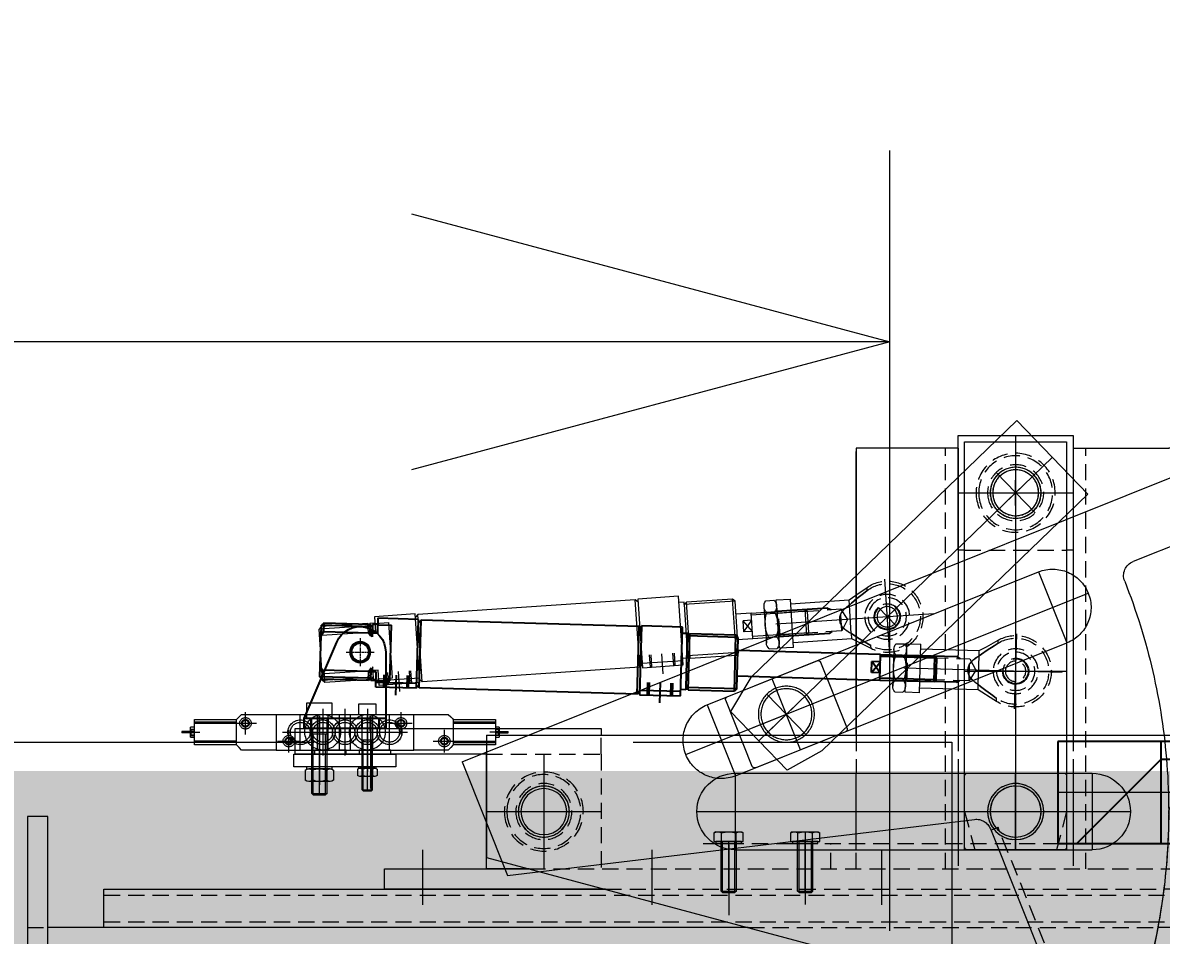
# Model space of a CAD drawing. Header units: inches. Extents: x 702888 to 852715, y 9845 to 271320.
# Drawn here: x 775711 to 776157.3, y 87071.9 to 87429.6 of the extents above; entities that cross this region are included whole.
import ezdxf

# ---------------------------------------------------------------- set-up
doc = ezdxf.new("R2010")
doc.units = ezdxf.units.IN
doc.header["$MEASUREMENT"] = 0
doc.header["$PDMODE"] = 34
for name, pattern in [('CENTER', [2, 1.25, -0.25, 0.25, -0.25]), ('DASHED2', [0.375, 0.25, -0.125]), ('GESTRICHELT2', [9.525, 6.35, -3.175]), ('MITTE2', [725.805, 483.87, -80.645, 80.645, -80.645])]:
    doc.linetypes.add(name, pattern=pattern)
doc.layers.get('0').update_dxf_attribs({"lineweight": 5})
doc.layers.get('Defpoints').update_dxf_attribs({"lineweight": 5})
for name, color, linetype, lineweight in [('AIR PIPE', 120, 'Continuous', 5), ('CABLE TRAY', 30, 'Continuous', 5), ('chain', 2, 'Continuous', 5), ('chain con', 52, 'Continuous', 5), ('cl', 6, 'CENTER', 5), ('DUENN', 1, 'Continuous', 0), ('MITTE', 1, 'MITTE2', 0), ('UNSICHTBAR', 1, 'GESTRICHELT2', 0), ('VERBINDUNGSELEMENTE', 5, 'Continuous', 0), ('VOLLINIE', 7, 'Continuous', 0), ('VOLLLINIE', 7, 'Continuous', 0)]:
    doc.layers.add(name, color=color, linetype=linetype, lineweight=lineweight)
for name, color, linetype in [('DÜNN', 1, 'Continuous'), ('ELEKTRIK', 5, 'Continuous'), ('FESTO', 5, 'Continuous'), ('Mitnehmerklinke', 84, 'Continuous')]:
    doc.layers.add(name, color=color, linetype=linetype)
doc.dimstyles.new('D1', dxfattribs={"dimscale": 66, "dimtxt": 2.5, "dimasz": 2.5, "dimexe": 1, "dimexo": 1, "dimgap": 1.25, "dimtad": 1, "dimdec": 0, "dimdsep": 46, "dimtxsty": 'Standard', "dimblk": 'OPEN30', "dimcen": 2.5, "dimclrd": 150, "dimclre": 150, "dimclrt": 140, "dimadec": 0, "dimazin": 0, "dimtfac": 1, "dimtdec": 0, "dimtmove": 0, "dimatfit": 3, "dimfxl": 1, "dimtfill": 1, "dimlwd": 13, "dimlwe": 13, "dimarcsym": 0})

# ---------------------------------------------------------------- blocks, each defined once
blk = doc.blocks.new('_Open30')
at = {"color": 0, "linetype": 'ByBlock', "lineweight": -2}
for p, q in [((-1, 0.2679), (0, 0)), ((0, 0), (-1, -0.2679)), ((0, 0), (-1, 0))]:
    blk.add_line(p, q, dxfattribs=at)
blk = doc.blocks.new('*D157')
at = {"layer": 'chain', "color": 150, "lineweight": 13, "transparency": 16777216}
for p, q in [((767015.25, 87073.6), (767015.25, 87379.51)), ((776050.89, 87073.6), (776050.89, 87379.51)), ((775863.39, 87304.51), (767202.75, 87304.51))]:
    blk.add_line(p, q, dxfattribs=at)
at = {"layer": 'Defpoints', "color": 0, "transparency": 16777216}
for p in [(767015.25, 87304.51), (767015.25, 86998.6), (776050.89, 86998.6)]:
    blk.add_point(p, dxfattribs=at)
at = {"layer": 'chain', "color": 150, "lineweight": 13, "transparency": 16777216, "xscale": 187.5, "yscale": 187.5, "zscale": 187.5, "rotation": 180}
blk.add_blockref('_Open30', (767015.25, 87304.51), dxfattribs=at)
at = {"layer": 'chain', "color": 150, "lineweight": 13, "transparency": 16777216, "xscale": 187.5, "yscale": 187.5, "zscale": 187.5}
blk.add_blockref('_Open30', (776050.89, 87304.51), dxfattribs=at)
at = {"layer": 'chain', "color": 140, "transparency": 16777216, "insert": (771533.07, 87492.01), "char_height": 187.5, "attachment_point": 5, "bg_fill": 3, "box_fill_scale": 1.25, "bg_fill_color": 256, "bg_fill_true_color": 13158600, "bg_fill_transparency": 0}
blk.add_mtext('9036', dxfattribs=at)
blk = doc.blocks.new('A$C6ACB2806')
at = {"color": 1, "linetype": 'DASHED2', "ltscale": 1000}
blk.add_lwpolyline([(48919.04, -2686.53), (34919.04, -2686.53), (34919.04, -2386.53), (48919.04, -2386.53)], close=True, dxfattribs=at)
blk = doc.blocks.new('*D230')
at = {"layer": 'CABLE TRAY', "color": 150, "lineweight": 13, "transparency": 16777216}
for p, q in [((799353.4, 87739.6), (799353.4, 85145.61)), ((767892.05, 85917.06), (767892.05, 85145.61)), ((799188.4, 85211.61), (768057.05, 85211.61))]:
    blk.add_line(p, q, dxfattribs=at)
at = {"layer": 'Defpoints', "color": 0, "transparency": 16777216}
for p in [(799353.4, 87805.6), (767892.05, 85983.06), (767892.05, 85211.61)]:
    blk.add_point(p, dxfattribs=at)
at = {"layer": 'CABLE TRAY', "color": 150, "lineweight": 13, "transparency": 16777216, "xscale": 165, "yscale": 165, "zscale": 165, "rotation": 180}
blk.add_blockref('_Open30', (767892.05, 85211.61), dxfattribs=at)
at = {"layer": 'CABLE TRAY', "color": 150, "lineweight": 13, "transparency": 16777216, "xscale": 165, "yscale": 165, "zscale": 165}
blk.add_blockref('_Open30', (799353.4, 85211.61), dxfattribs=at)
at = {"layer": 'CABLE TRAY', "color": 140, "transparency": 16777216, "insert": (783622.73, 85376.61), "char_height": 165, "attachment_point": 5, "bg_fill": 3, "box_fill_scale": 1.25, "bg_fill_color": 256, "bg_fill_true_color": 13158600, "bg_fill_transparency": 0}
blk.add_mtext('31461', dxfattribs=at)
blk = doc.blocks.new('CPE14-M1BH-5J-1-8 D')
at = {"layer": 'MITTE', "ltscale": 0.4}
for p, q in [((-40.832244, -0.332244), (-40.5, 0)), ((-40.5, 0), (-27, 0)), ((-39, -7.893137), (-39, 0.893137)), ((-27, 0), (-27, -14)), ((-27, 0), (27, 0)), ((-10.9, 0), (-10.9, -14)), ((-8.7, 2.153137), (-8.7, -16.153137)), ((-6.5, -14), (-6.5, 0)), ((-2.2, 0), (-2.2, -14)), ((0, 2.153137), (0, -16.153137)), ((2.2, -14), (2.2, 0)), ((6.6, 0), (6.6, -14)), ((8.8, 2.153137), (8.8, -16.153137)), ((11, -14), (11, 0)), ((22, -7.893137), (22, 0.893137)), ((27, -14), (27, 0)), ((27, 0), (40.5, 0)), ((40.5, 0), (41.498109, -0.998109)), ((-59, -12), (-59, -2)), ((-59, -2), (-42.5, -2)), ((-59, -2.9), (-42.51, -2.9)), ((-59, -3.4), (-42.51, -3.4)), ((-43.393137, -3.5), (-34.606863, -3.5)), ((-42.51, -12), (-42.51, -2)), ((-42.5, -2), (-41.498109, -0.998109)), ((-41.498109, -0.998109), (-40.832244, -0.332244)), ((-17.5, -13.997137), (-17.5, -0.002863)), ((17.5, -13.997137), (17.5, -0.002863)), ((17.606863, -3.5), (26.393137, -3.5)), ((41.498109, -0.998109), (42.165655, -1.665655)), ((42.165655, -1.665655), (42.5, -2)), ((42.5, -2), (59, -2)), ((42.51, -2), (42.51, -12)), ((59, -3.08), (42.51, -3.08)), ((59, -3.58), (42.51, -3.58)), ((59, -2), (59, -12)), ((-64, -6.75), (-64, -7.25)), ((-59, -6.75), (-64, -6.75)), ((-59, -7.25), (-64, -7.25)), ((-62.643137, -7), (-56.846863, -7)), ((-60.5, -5.75), (-58.99, -5.75)), ((-60.5, -8.25), (-58.99, -8.25)), ((-59, -5), (-60.49, -5)), ((-60.49, -6.747794), (-60.49, -5)), ((-60.25, -6), (-60.49, -5.76)), ((-60.49, -7.252206), (-60.49, -6.747794)), ((-60.49, -9), (-60.49, -7.252206)), ((-60.49, -8.24), (-60.25, -8)), ((-58.99, -6), (-60.25, -6)), ((-60.25, -8), (-60.25, -6)), ((-60.25, -8), (-58.99, -8)), ((-58.99, -8), (-58.99, -6)), ((-24.497137, -7), (24.497137, -7)), ((-22, -14.893137), (-22, -6.106863)), ((39, -14.893137), (39, -6.106863)), ((62.643137, -7), (56.846863, -7)), ((60.5, -5.75), (58.99, -5.75)), ((60.25, -6), (58.99, -6)), ((58.99, -6), (58.99, -8)), ((58.99, -8), (60.25, -8)), ((60.5, -8.25), (58.99, -8.25)), ((60.49, -5), (59, -5)), ((59, -6.75), (64, -6.75)), ((59, -7.25), (64, -7.25)), ((60.49, -5.76), (60.25, -6)), ((60.25, -6), (60.25, -8)), ((60.25, -8), (60.49, -8.24)), ((60.49, -5), (60.49, -6.747794)), ((60.49, -6.747794), (60.49, -7.252206)), ((60.49, -7.252206), (60.49, -9)), ((64, -7.25), (64, -6.75)), ((-60.49, -9), (-59, -9)), ((-59, -10.42), (-42.51, -10.42)), ((-59, -10.92), (-42.51, -10.92)), ((-42.5, -12), (-59, -12)), ((-42.165655, -12.334345), (-42.5, -12)), ((-41.498109, -13.001891), (-42.165655, -12.334345)), ((-40.5, -14), (-41.498109, -13.001891)), ((-26.393137, -10.5), (-17.606863, -10.5)), ((34.606863, -10.5), (43.393137, -10.5)), ((41.498109, -13.001891), (40.832244, -13.667756)), ((42.5, -12), (41.498109, -13.001891)), ((59, -12), (42.5, -12)), ((59, -10.6), (42.51, -10.6)), ((59, -11.1), (42.51, -11.1)), ((59, -9), (60.49, -9)), ((-27, -14), (-40.5, -14)), ((-27, -14), (27, -14)), ((40.5, -14), (27, -14)), ((40.832244, -13.667756), (40.5, -14))]:
    blk.add_line(p, q, dxfattribs=at)
for centre, radius in [((-39, -3.5), 2.25), ((-39, -3.5), 1.49), ((-39, -3.5), 1.2), ((-17.5, -7), 4.854), ((-17.5, -7), 3.8912), ((-8.7, -7), 6.99), ((-8.7, -7), 4.854), ((-8.7, -7), 3.8912), ((0, -7), 4.854), ((0, -7), 3.8912), ((8.8, -7), 6.99), ((8.8, -7), 4.854), ((8.8, -7), 3.8912), ((17.5, -7), 4.854), ((17.5, -7), 3.8912), ((22, -3.5), 2.25), ((22, -3.5), 1.49), ((22, -3.5), 1.2), ((-22, -10.5), 2.25), ((39, -10.5), 2.25), ((-22, -10.5), 1.49), ((-22, -10.5), 1.2), ((39, -10.5), 1.49), ((39, -10.5), 1.2)]:
    blk.add_circle(centre, radius, dxfattribs=at)
blk = doc.blocks.new('A$C3B')
at = {"layer": 'ELEKTRIK'}
for p, q in [((90.04, 143.81), (145.54, 143.81)), ((90.04, 103.81), (90.04, 143.81)), ((130.54, 110.81), (97.54, 143.81)), ((130.54, 143.81), (130.54, 103.81)), ((145.54, 103.81), (145.54, 143.81)), ((136.54, 100.58), (136.54, 116.78)), ((130.54, 110.81), (145.54, 110.81)), ((145.54, 103.81), (90.04, 103.81))]:
    blk.add_line(p, q, dxfattribs=at)
blk.add_lwpolyline([(145.54, 129.81), (162.04, 129.81), (162.04, 117.81), (145.54, 117.81)], close=True, dxfattribs=at)
at = {"layer": 'MITTE', "color": 5}
blk.add_line((162.04, 123.81), (90.04, 123.81), dxfattribs=at)
blk = doc.blocks.new('125A_6')
at = {"layer": 'VERBINDUNGSELEMENTE'}
blk.add_lwpolyline([(-6.25, 0), (-6.25, 1.6), (6.25, 1.6), (6.25, 0)], close=True, dxfattribs=at)
blk = doc.blocks.new('z4x30')
at = {"layer": 'DUENN'}
for p, q in [((30, 1.6), (10, 1.6)), ((30, 1.6), (10, 1.6)), ((30, -1.6), (10, -1.6))]:
    blk.add_line(p, q, dxfattribs=at)
at = {"layer": 'MITTE'}
blk.add_line((30, 0), (0, 0), dxfattribs=at)
at = {"layer": 'VERBINDUNGSELEMENTE'}
for p, q in [((29.6, 2), (0, 2)), ((0, 2), (0, -2)), ((10, 2), (10, -2)), ((29.6, 2), (29.6, -2)), ((30, 1.6), (29.6, 2)), ((30, 1.6), (30, -1.6)), ((29.6, -2), (0, -2)), ((29.6, -2), (30, -1.6))]:
    blk.add_line(p, q, dxfattribs=at)
blk.add_lwpolyline([(-4, -3.5), (-4, 3.5), (0, 3.5), (0, -3.5)], close=True, dxfattribs=at)
blk = doc.blocks.new('S_4')
at = {"layer": 'VERBINDUNGSELEMENTE'}
blk.add_lwpolyline([(-3.5, 0), (-3.5, 0.5), (3.5, 0.5), (3.5, 0)], close=True, dxfattribs=at)
blk = doc.blocks.new('M_4')
at = {"layer": 'VERBINDUNGSELEMENTE'}
for p, q in [((-3.84, 0.38), (-3.84, 2.82)), ((2.93, 3.2), (-2.93, 3.2)), ((2.93, 0), (-2.93, 0)), ((-2.91, 0), (-2.92, 0)), ((-1.99, 0.38), (-1.99, 2.82)), ((1.98, 0.38), (1.98, 2.82)), ((3.82, 0.36), (3.82, 2.84))]:
    blk.add_line(p, q, dxfattribs=at)
for centre, radius, start, end in [((-2.91, 1.88), 1.32, 45.7486, 134.3033), ((-2.91, 1.32), 1.32, 225.7042, 314.244), ((-0.01, -2.22), 5.42, 68.559, 111.441), ((-0.01, 5.62), 5.6, 249.2785, 290.7215), ((2.91, 1.85), 1.35, 47.2903, 133.8238), ((2.91, 1.41), 1.4, 228.0126, 310.8733)]:
    blk.add_arc(centre, radius, start, end, dxfattribs=at)
blk = doc.blocks.new('S_6')
at = {"layer": 'VERBINDUNGSELEMENTE'}
blk.add_lwpolyline([(-5, 0), (-5, 0.7), (5, 0.7), (5, 0)], close=True, dxfattribs=at)
blk = doc.blocks.new('M_6')
at = {"layer": 'VERBINDUNGSELEMENTE'}
for p, q in [((4.17, 5), (-4.17, 5)), ((-5.53, 0.56), (-5.53, 4.44)), ((4.17, 0), (-4.17, 0)), ((-4.14, 0), (-4.15, 0)), ((-2.76, 0.56), (-2.76, 4.44)), ((2.75, 0.56), (2.75, 4.44)), ((5.52, 0.54), (5.52, 4.46))]:
    blk.add_line(p, q, dxfattribs=at)
for centre, radius, start, end in [((-4.15, 3.02), 1.98, 45.7486, 134.3033), ((-0.01, -2.02), 7.02, 66.8906, 113.1094), ((4.15, 2.98), 2.02, 47.2903, 133.8238), ((-4.15, 1.99), 1.99, 225.7042, 314.244), ((-0.01, 7.27), 7.25, 247.6634, 292.3366), ((4.15, 2.12), 2.09, 228.0126, 310.8733)]:
    blk.add_arc(centre, radius, start, end, dxfattribs=at)
blk = doc.blocks.new('z6x30')
at = {"layer": 'DUENN'}
for p, q in [((30, 2.4), (6, 2.4)), ((30, -2.4), (6, -2.4))]:
    blk.add_line(p, q, dxfattribs=at)
at = {"layer": 'MITTE'}
blk.add_line((30, 0), (0, 0), dxfattribs=at)
at = {"layer": 'VERBINDUNGSELEMENTE'}
for p, q in [((29.4, 3), (0, 3)), ((6, 3), (6, -3)), ((30, 2.4), (29.4, 3)), ((29.4, 3), (29.4, -3)), ((30, 2.4), (30, -2.4)), ((29.4, -3), (0, -3)), ((29.4, -3), (30, -2.4))]:
    blk.add_line(p, q, dxfattribs=at)
blk.add_lwpolyline([(-6, -5), (-6, 5), (0, 5), (0, -5)], close=True, dxfattribs=at)
blk = doc.blocks.new('Sperrklinke')
at = {"layer": 'MITTE'}
for p, q in [((75, -15), (75, 15)), ((215, -15), (215, 15)), ((0, -11), (0, 11)), ((-11, 0), (11, 0)), ((60, 0), (230, 0))]:
    blk.add_line(p, q, dxfattribs=at)
at = {"layer": 'UNSICHTBAR'}
for p in [(163, 140), (160, 72)]:
    blk.add_line(p, (163, 72), dxfattribs=at)
blk.add_circle((0, 0), 11, dxfattribs=at)
at = {"layer": 'VOLLINIE'}
for p, q in [((163, 140), (201.06, 140)), ((160, 71.5), (160, 137)), ((-22.5, 18), (155.55, 65.71)), ((-22.5, -30), (-22.5, 18)), ((75, 15), (215, 15)), ((307.5, -5), (251, -5)), ((307.5, -30), (307.5, -5)), ((75, -15), (215, -15)), ((-22.5, -30), (307.5, -30))]:
    blk.add_line(p, q, dxfattribs=at)
for radius in [10, 9]:
    blk.add_circle((0, 0), radius, dxfattribs=at)
for centre, radius, start, end in [((163, 137), 3, 90, 180), ((0, 0), 245, 0.2283, 34.8499), ((154, 71.5), 6, 285, 0), ((75, 0), 15, 90, 270), ((215, 0), 15, 270, 90), ((251, 1), 6, 180.2283, 270)]:
    blk.add_arc(centre, radius, start, end, dxfattribs=at)
blk = doc.blocks.new('Sperrklinke_offen')
for p, q in [((163, 140), (201.06, 140)), ((160, 71.5), (160, 137)), ((-22.5, 18), (155.55, 65.71)), ((-22.5, -30), (-22.5, 18)), ((75, 15), (215, 15)), ((307.5, -5), (251, -5)), ((307.5, -30), (307.5, -5)), ((75, -15), (215, -15)), ((-22.5, -30), (307.5, -30))]:
    blk.add_line(p, q)
blk.add_circle((0, 0), 10)
for centre, radius, start, end in [((163, 137), 3, 90, 180), ((0, 0), 245, 0.2283, 34.8499), ((154, 71.5), 6, 285, 0), ((75, 0), 15, 90, 270), ((215, 0), 15, 270, 90), ((251, 1), 6, 180.2283, 270)]:
    blk.add_arc(centre, radius, start, end)
at = {"layer": 'MITTE'}
for p, q in [((75, -15), (75, 15)), ((215, -15), (215, 15)), ((60, 0), (230, 0))]:
    blk.add_line(p, q, dxfattribs=at)
at = {"layer": 'UNSICHTBAR'}
for p in [(163, 140), (160, 72)]:
    blk.add_line(p, (163, 72), dxfattribs=at)
blk = doc.blocks.new('Schwenkhebel 375_d')
for p, q in [((-125, 20), (-140, 15.98)), ((-125, -20), (-140, -15.98))]:
    blk.add_line(p, q)
for points in [[(-125, -20), (20, -20), (20, 20), (-125, 20)], [(-140, 15.98), (-140, -15.98)]]:
    blk.add_lwpolyline(points)
for centre, radius in [((-125, 0), 11), ((-125, 0), 10), ((0, 0), 10), ((0, 0), 9), ((-70, 0), 4)]:
    blk.add_circle(centre, radius)
at = {"layer": 'DÜNN'}
blk.add_arc((-70, 0), 5, 348.6116, 270, dxfattribs=at)
at = {"layer": 'MITTE'}
for p, q in [((-125, -11), (-125, 11)), ((0, -11), (0, 11)), ((-70, -5), (-70, 5)), ((20, 0), (-140, 0)), ((-136, 0), (-120, 0)), ((-5, 0), (5, 0))]:
    blk.add_line(p, q, dxfattribs=at)
at = {"layer": 'UNSICHTBAR'}
blk.add_circle((0, 0), 11, dxfattribs=at)
blk = doc.blocks.new('z5')
at = {"layer": 'DÜNN'}
for p, q in [((-8.84, 21.92), (-12.23, 41.63)), ((1.01, 23.61), (-2.38, 43.32)), ((1.01, 23.61), (0.54, 22.34)), ((-8.84, 21.92), (-7.98, 20.88))]:
    blk.add_line(p, q, dxfattribs=at)
at = {"layer": 'MITTE'}
for p, q in [((3.09, -17.99), (-7.43, 43.22)), ((14.54, 2.5), (-14.54, -2.5))]:
    blk.add_line(p, q, dxfattribs=at)
at = {"layer": 'UNSICHTBAR'}
for p, q in [((-12.12, 41.55), (-11.45, 41.08)), ((-2.93, 42.54), (-11.45, 41.08)), ((-11.45, 41.08), (-7.33, 17.11)), ((-2.93, 42.54), (-2.46, 43.21)), ((1.19, 18.57), (-2.93, 42.54)), ((1.19, 18.57), (-7.33, 17.11)), ((-2.64, 15.38), (1.19, 18.57)), ((-7.33, 17.11), (-2.64, 15.38)), ((3.93, 14.45), (3.06, 15.23)), ((5.87, 12.59), (3.93, 14.45)), ((-11.16, 10), (-13.07, 5.01)), ((-11.12, 6.95), (-9.74, 9.91)), ((-9.74, 9.91), (-11.12, 6.95)), ((-8.53, 12.31), (-9.74, 9.91)), ((-7.98, 13.33), (-8.53, 12.31)), ((8.16, 10.26), (5.87, 12.59)), ((8.16, 10.26), (9.46, 8.88)), ((9.46, 8.88), (8.16, 10.26)), ((10.65, 9.09), (9.46, 8.88)), ((10.65, 9.09), (9.87, 10)), ((-11.89, 5.21), (-13.07, 5.01)), ((-11.89, 5.21), (-11.12, 6.95)), ((-11.12, 6.95), (-11.89, 5.21))]:
    blk.add_line(p, q, dxfattribs=at)
for radius in [8.81, 7.5, 5]:
    blk.add_circle((0, 0), radius, dxfattribs=at)
for centre, radius, start, end in [((-2.38, 13.57), 4.91, 70.6024, 148.3245), ((-4.78, 9.09), 9.97, 38.1272, 66.1651), ((1.12, 10.52), 9.53, 143.7481, 162.7531), ((0, 0), 14, 159.0487, 40.4687), ((0, 0), 12.98, 156.3303, 43.1872)]:
    blk.add_arc(centre, radius, start, end, dxfattribs=at)
at = {"layer": 'VOLLINIE'}
for p, q in [((2.07, 43.99), (-16.65, 40.77)), ((-16.65, 40.77), (-15.71, 35.3)), ((-10.53, 36.19), (-11.47, 41.66)), ((-3.11, 43.1), (-2.17, 37.63)), ((3.01, 38.52), (2.07, 43.99)), ((3.01, 38.52), (-15.71, 35.3)), ((5.11, 15.58), (1.22, 38.21)), ((-13.91, 35.61), (-10.02, 12.98)), ((3.06, 15.24), (-7.98, 13.34)), ((5.11, 15.58), (3.06, 15.23)), ((3.06, 15.24), (3.06, 15.23)), ((3.06, 15.23), (3.93, 14.45)), ((3.93, 14.45), (5.87, 12.59)), ((9.87, 10), (5.11, 15.58)), ((-10.02, 12.98), (-11.16, 10)), ((-7.98, 13.33), (-10.02, 12.98)), ((-9.74, 9.91), (-8.53, 12.31)), ((-8.53, 12.31), (-7.98, 13.33)), ((-7.98, 13.33), (-7.98, 13.34)), ((5.87, 12.59), (8.16, 10.26))]:
    blk.add_line(p, q, dxfattribs=at)
for centre, radius, start, end in [((-2.29, 13.59), 4.91, 51.1929, 128.915), ((1.47, 10.16), 9.97, 133.3523, 161.3902), ((-4.57, 9.54), 9.53, 36.7643, 55.7693)]:
    blk.add_arc(centre, radius, start, end, dxfattribs=at)
blk = doc.blocks.new('439_10')
at = {"layer": 'VERBINDUNGSELEMENTE'}
for p, q in [((7.2, 4.97), (-7.18, 4.97)), ((-9.45, 0.91), (-9.45, 4.03)), ((-4.83, 0.91), (-4.83, 4.03)), ((4.83, 0.91), (4.83, 4.03)), ((9.45, 0.86), (9.45, 4.07)), ((7.2, -0.03), (-7.18, -0.03)), ((-7.13, -0.03), (-7.15, -0.03))]:
    blk.add_line(p, q, dxfattribs=at)
for centre, radius, start, end in [((-7.14, 1.66), 3.31, 45.7486, 134.3033), ((0, -7.94), 12.91, 68.0177, 111.9823), ((7.16, 1.6), 3.37, 47.2903, 133.8238), ((-7.14, 3.28), 3.31, 225.7042, 314.244), ((0, 13.33), 13.33, 248.7546, 291.2454), ((7.17, 3.5), 3.49, 228.0126, 310.8733)]:
    blk.add_arc(centre, radius, start, end, dxfattribs=at)
blk = doc.blocks.new('Grundkörper_375_d')
at = {"layer": 'MITTE'}
for p, q in [((72.5, 13.02), (72.5, 40.66)), ((-47.5, 36.56), (-47.5, 14.98)), ((42.5, 36.56), (42.5, 14.98)), ((102.5, 12.11), (102.5, 36.48)), ((132.5, 36.56), (132.5, 14.98)), ((247.5, 36.56), (247.5, 14.98)), ((0, -22.5), (0, 22.5)), ((-22.5, 0), (22.5, 0)), ((-88, -37.5), (-88, -10.53)), ((-68, -37.5), (-68, -9.07)), ((185, -147.5), (185, -102.5)), ((162.5, -125), (207.5, -125))]:
    blk.add_line(p, q, dxfattribs=at)
at = {"layer": 'UNSICHTBAR'}
for p, q in [((24.15, 30.5), (243.09, 30.5)), ((-5.71, 22.5), (243.96, 22.5)), ((22.5, -22.5), (22.5, 22.5)), ((122.5, 22.5), (122.5, 15)), ((157.5, 22.5), (157.5, -142.5)), ((162.5, 15), (162.5, 22.5)), ((207.5, 15), (207.5, 22.5)), ((212.5, 22.5), (212.5, -142.5)), ((247.5, -3.87), (247.5, -30)), ((122.5, -30), (122.5, -15)), ((162.5, -30), (162.5, -15)), ((207.5, -30), (207.5, -15)), ((-22.5, -22.5), (22.5, -22.5)), ((22.5, -22.5), (22.5, -30)), ((162.5, -51.31), (162.5, -61.33)), ((165, -102.5), (205, -102.5)), ((247.5, -111.03), (247.5, -142.5)), ((247.5, -142.5), (245, -142.5))]:
    blk.add_line(p, q, dxfattribs=at)
for centre, radius in [((0, 0), 15.5), ((0, 0), 14.5), ((185, -125), 15.5), ((185, -125), 14.5)]:
    blk.add_circle(centre, radius, dxfattribs=at)
at = {"layer": 'VOLLINIE'}
for p, q in [((-5.71, 22.5), (-22.5, 22.5)), ((-22.5, 22.5), (-22.5, -22.5)), ((247.5, 12.46), (247.5, 22.5)), ((122.5, 15), (122.5, -15)), ((162.5, -15), (162.5, 15)), ((207.5, -15), (207.5, 15)), ((247.5, -3.87), (247.5, 12.46)), ((-22.5, -22.5), (-97.5, -22.5)), ((-97.5, -22.5), (-97.5, -32.5)), ((22.5, -32.5), (22.5, -30)), ((122.5, -30), (122.5, -141.22)), ((122.5, -142.5), (122.5, -30)), ((162.5, -51.31), (162.5, -30)), ((207.5, -142.5), (207.5, -30)), ((247.5, -111.03), (247.5, -30)), ((-97.5, -32.5), (22.5, -32.5)), ((162.5, -142.5), (162.5, -61.33)), ((162.5, -142.5), (122.5, -142.5)), ((207.5, -142.5), (245, -142.5))]:
    blk.add_line(p, q, dxfattribs=at)
for points in [[(24.15, 30.5), (-62.5, 30.5), (-62.5, 22.5), (-5.71, 22.5)], [(243.96, 22.5), (262.5, 22.5), (262.5, 30.5), (243.09, 30.5)], [(165, -102.5), (162.5, -102.5), (162.5, -147.5), (207.5, -147.5), (207.5, -102.5), (205, -102.5)]]:
    blk.add_lwpolyline(points, dxfattribs=at)
blk = doc.blocks.new('FR')
for p, q in [((-453.93, -169.01), (-454.45, -176.85)), ((-484.29, -173.4), (-485.64, -193.52)), ((-483.31, -172.55), (-484.29, -173.4)), ((-464.33, -174.74), (-484.29, -173.4)), ((-483.31, -172.55), (-483.54, -175.99)), ((-465.19, -173.76), (-483.31, -172.55)), ((-465.19, -173.76), (-465.42, -177.21)), ((-464.33, -174.74), (-465.19, -173.76)), ((-464.27, -173.83), (-464.33, -174.74)), ((-462.28, -173.96), (-464.27, -173.83)), ((-462.11, -171.47), (-462.51, -177.4)), ((-462.29, -174.09), (-456.8, -174.45)), ((-446.27, -174.34), (-462.23, -173.27)), ((-446.15, -172.54), (-462.11, -171.47)), ((-458.98, -171.68), (-459.31, -176.53)), ((-458.4, -171.71), (-458.73, -176.57)), ((-449.85, -172.29), (-450.18, -177.14)), ((-449.28, -172.33), (-449.6, -177.18)), ((-446.15, -172.54), (-447.95, -199.48)), ((-445.17, -172.85), (-446.94, -199.29)), ((-445.17, -172.85), (-446.23, -173.78)), ((-359.86, -178.58), (-445.17, -172.85)), ((-483.54, -175.99), (-484.55, -177.34)), ((-465.42, -177.21), (-483.54, -175.99)), ((-464.6, -178.68), (-465.42, -177.21)), ((-464.5, -177.27), (-464.6, -178.68)), ((-464.33, -174.74), (-464.5, -177.27)), ((-462.51, -177.4), (-464.5, -177.27)), ((-456.8, -174.45), (-458.26, -196.15)), ((-360.65, -205.34), (-358.84, -178.4)), ((-358.84, -178.4), (-342.88, -179.47)), ((-350.66, -175.94), (-351.19, -183.79)), ((-359.86, -178.58), (-361.63, -205.02)), ((-358.93, -179.65), (-359.86, -178.58)), ((-358.96, -180.2), (-343, -181.27)), ((-355.71, -178.61), (-356.04, -183.46)), ((-355.13, -178.65), (-355.46, -183.5)), ((-346.59, -179.22), (-346.91, -184.07)), ((-346.01, -179.26), (-346.33, -184.11)), ((-342.88, -179.47), (-344.69, -206.41)), ((-341.05, -182.1), (-343.05, -181.96)), ((-342.46, -203.13), (-341.11, -183.02)), ((-340.13, -182.16), (-341.61, -204.11)), ((-341.11, -183.02), (-341.05, -182.1)), ((-340.13, -182.16), (-341.11, -183.02)), ((-321.16, -184.36), (-341.11, -183.02)), ((-340.13, -182.16), (-322.01, -183.38)), ((-322.01, -183.38), (-323.49, -205.33)), ((-321.16, -184.36), (-322.51, -204.47)), ((-321.16, -184.36), (-322.01, -183.38)), ((-484.55, -191.06), (-485.38, -189.58)), ((-484.78, -194.5), (-484.55, -191.06)), ((-466.43, -192.27), (-484.55, -191.06)), ((-465.42, -190.92), (-466.43, -192.27)), ((-465.52, -192.33), (-465.42, -190.92)), ((-321.5, -189.42), (-315.51, -189.83)), ((-315.51, -189.83), (-316.18, -199.8)), ((-293.61, -192.06), (-315.56, -190.59)), ((-315.51, -189.83), (-294.33, -191.25)), ((-294.33, -191.25), (-295, -201.23)), ((-293.61, -192.06), (-294.33, -191.25)), ((-484.78, -194.5), (-485.64, -193.52)), ((-465.69, -194.86), (-485.64, -193.52)), ((-466.66, -195.72), (-484.78, -194.5)), ((-466.66, -195.72), (-466.43, -192.27)), ((-465.69, -194.86), (-466.66, -195.72)), ((-465.75, -195.78), (-465.69, -194.86)), ((-463.75, -195.91), (-465.75, -195.78)), ((-465.69, -194.86), (-465.52, -192.33)), ((-463.52, -192.47), (-465.52, -192.33)), ((-463.92, -198.41), (-463.52, -192.47)), ((-463.74, -195.79), (-458.26, -196.15)), ((-319.03, -192.42), (-319.32, -196.77)), ((-315.7, -192.64), (-319.32, -196.77)), ((-315.7, -192.64), (-319.03, -192.42)), ((-319.03, -192.42), (-315.99, -196.99)), ((-293.61, -192.06), (-294.18, -200.51)), ((-447.95, -199.48), (-463.92, -198.41)), ((-446.94, -199.29), (-447.87, -198.23)), ((-361.63, -205.02), (-446.94, -199.29)), ((-316.18, -199.8), (-322.17, -199.4)), ((-315.99, -196.99), (-319.32, -196.77)), ((-316.18, -199.8), (-295, -201.23)), ((-294.18, -200.51), (-316.13, -199.04)), ((-294.18, -200.51), (-295, -201.23)), ((-360.57, -204.09), (-361.63, -205.02)), ((-344.69, -206.41), (-360.65, -205.34)), ((-342.52, -204.05), (-344.52, -203.91)), ((-342.46, -203.13), (-342.52, -204.05)), ((-322.51, -204.47), (-342.46, -203.13)), ((-341.61, -204.11), (-342.46, -203.13)), ((-323.49, -205.33), (-341.61, -204.11)), ((-322.51, -204.47), (-323.49, -205.33))]:
    blk.add_line(p, q)
for radius in [4, 4, 3.5]:
    blk.add_circle((-469.5, -184.5), radius)
at = {"layer": 'cl', "color": 1}
for p, q in [((-469.5, -190.02), (-469.5, -178.98)), ((-475.02, -184.5), (-463.98, -184.5))]:
    blk.add_line(p, q, dxfattribs=at)
at = {"layer": 'DUENN'}
for p, q in [((-327.4, -90.2), (-327.4, -110.2)), ((-322.6, -90.2), (-322.6, -110.2)), ((-297.4, -90.2), (-297.4, -110.2)), ((-292.6, -90.2), (-292.6, -110.2))]:
    blk.add_line(p, q, dxfattribs=at)
at = {"layer": 'FESTO'}
for p, q in [((-459.5, -154.5), (-491.5, -154.5)), ((-491.5, -154.5), (-491.5, -158.5)), ((-488.8, -158.5), (-488.8, -154.5)), ((-485.5, -153.5), (-485.5, -159.5)), ((-482.2, -158.5), (-482.2, -154.5)), ((-468.8, -158.5), (-468.8, -154.5)), ((-465.5, -153.5), (-465.5, -159.5)), ((-462.2, -158.5), (-462.2, -154.5)), ((-459.5, -158.5), (-459.5, -154.5)), ((-491.5, -158.5), (-478.69, -188.43)), ((-459.5, -158.5), (-491.5, -158.5)), ((-459.5, -184.5), (-459.5, -158.5)), ((-352.03, -164.57), (-351.8, -172.43)), ((-455.49, -167.58), (-455.26, -175.45)), ((-360.93, -168.08), (-446.4, -170.57)), ((-359.9, -169.05), (-360.93, -168.08)), ((-360.93, -168.08), (-360.16, -194.57)), ((-359.94, -167.8), (-343.95, -167.34)), ((-359.15, -194.79), (-359.94, -167.8)), ((-359.89, -169.61), (-343.89, -169.14)), ((-356.81, -167.71), (-356.66, -172.57)), ((-356.22, -167.69), (-356.08, -172.56)), ((-347.66, -167.44), (-347.52, -172.31)), ((-347.08, -167.43), (-346.94, -172.29)), ((-343.95, -167.34), (-343.16, -194.33)), ((-340.95, -169.75), (-322.8, -169.22)), ((-322.8, -169.22), (-322.16, -191.21)), ((-321.86, -170.11), (-322.8, -169.22)), ((-484.39, -173.93), (-485.29, -174.88)), ((-466.24, -173.4), (-484.39, -173.93)), ((-484.39, -173.93), (-484.29, -177.38)), ((-465.3, -174.29), (-466.24, -173.4)), ((-466.24, -173.4), (-466.14, -176.85)), ((-463.32, -173.32), (-465.32, -173.37)), ((-465.32, -173.37), (-465.3, -174.29)), ((-447.4, -170.35), (-463.4, -170.82)), ((-463.4, -170.82), (-463.22, -176.76)), ((-447.35, -172.16), (-463.34, -172.62)), ((-463.32, -173.44), (-457.82, -173.28)), ((-460.26, -170.73), (-460.12, -175.59)), ((-459.68, -170.71), (-459.54, -175.57)), ((-457.82, -173.28), (-457.19, -195.02)), ((-451.12, -170.46), (-450.98, -175.32)), ((-450.54, -170.44), (-450.4, -175.3)), ((-447.4, -170.35), (-446.62, -197.34)), ((-446.4, -170.57), (-447.37, -171.6)), ((-446.4, -170.57), (-445.62, -197.06)), ((-341.87, -169.78), (-343.87, -169.84)), ((-341.85, -170.7), (-341.87, -169.78)), ((-340.95, -169.75), (-341.85, -170.7)), ((-321.86, -170.11), (-341.85, -170.7)), ((-341.26, -190.85), (-341.85, -170.7)), ((-340.95, -169.75), (-340.31, -191.74)), ((-321.86, -170.11), (-321.27, -190.27)), ((-321.71, -175.19), (-265.73, -173.56)), ((-265.73, -173.56), (-244.51, -172.94)), ((-265.73, -173.56), (-265.44, -183.56)), ((-243.72, -173.69), (-265.71, -174.33)), ((-243.72, -173.69), (-244.51, -172.94)), ((-244.51, -172.94), (-244.22, -182.94)), ((-243.72, -173.69), (-243.47, -182.15)), ((-465.3, -174.29), (-485.29, -174.88)), ((-485.29, -174.88), (-484.7, -195.03)), ((-484.29, -177.38), (-485.17, -178.82)), ((-466.14, -176.85), (-484.29, -177.38)), ((-465.18, -178.24), (-466.14, -176.85)), ((-465.3, -174.29), (-465.22, -176.82)), ((-463.22, -176.76), (-465.22, -176.82)), ((-465.22, -176.82), (-465.18, -178.24)), ((-265.65, -176.38), (-268.98, -176.48)), ((-268.98, -176.48), (-268.85, -180.83)), ((-268.98, -176.48), (-265.52, -180.74)), ((-265.65, -176.38), (-268.85, -180.83)), ((-265.52, -180.74), (-268.85, -180.83)), ((-243.47, -182.15), (-265.46, -182.79)), ((-265.44, -183.56), (-244.22, -182.94)), ((-243.47, -182.15), (-244.22, -182.94)), ((-265.44, -183.56), (-321.42, -185.19)), ((-483.85, -192.47), (-484.81, -191.08)), ((-465.7, -191.94), (-483.85, -192.47)), ((-464.82, -190.5), (-465.7, -191.94)), ((-465.6, -195.39), (-465.7, -191.94)), ((-464.78, -191.92), (-464.82, -190.5)), ((-462.78, -191.86), (-464.78, -191.92)), ((-464.71, -194.44), (-464.78, -191.92)), ((-462.61, -197.8), (-462.78, -191.86)), ((-341.23, -191.77), (-343.23, -191.83)), ((-321.27, -190.27), (-341.26, -190.85)), ((-340.31, -191.74), (-341.26, -190.85)), ((-341.26, -190.85), (-341.23, -191.77)), ((-322.16, -191.21), (-340.31, -191.74)), ((-321.27, -190.27), (-322.16, -191.21)), ((-464.71, -194.44), (-484.7, -195.03)), ((-483.75, -195.92), (-484.7, -195.03)), ((-483.75, -195.92), (-483.85, -192.47)), ((-465.6, -195.39), (-483.75, -195.92)), ((-464.71, -194.44), (-465.6, -195.39)), ((-464.68, -195.36), (-464.71, -194.44)), ((-462.68, -195.31), (-464.68, -195.36)), ((-462.69, -195.18), (-457.19, -195.02)), ((-445.62, -197.06), (-446.65, -196.09)), ((-360.16, -194.57), (-445.62, -197.06)), ((-359.19, -193.54), (-360.16, -194.57)), ((-343.16, -194.33), (-359.15, -194.79)), ((-446.62, -197.34), (-462.61, -197.8))]:
    blk.add_line(p, q, dxfattribs=at)
for radius in [4, 4, 3.5, 3.5]:
    blk.add_circle((-469.5, -184.5), radius, dxfattribs=at)
blk.add_arc((-469.5, -184.5), 10, 203.1621, 0, dxfattribs=at)
at = {"layer": 'MITTE'}
for p, q in [((-325, -90.2), (-325, -110.2)), ((-325, -108.98), (-325, -91.5)), ((-295, -90.2), (-295, -110.2)), ((-295, -113.89), (-295, -95.5)), ((-295, -112.98), (-295, -95.5)), ((-212.5, -267), (-212.5, -107)), ((-212.5, -107), (-212.5, -137)), ((-232.5, -122), (-192.5, -122)), ((-485.5, -159.5), (-485.5, -132.53)), ((-466.7, -143.95), (-466.7, -137.65)), ((-296.81, -146.22), (-307.98, -174.07)), ((-320.96, -152.7), (-283.83, -167.59)), ((-232.5, -177), (-192.5, -177))]:
    blk.add_line(p, q, dxfattribs=at)
blk.add_lwpolyline([(-325.61, -166.99), (-290.34, -181.14, 0.414214), (-289.04, -180.58), (-278.62, -154.59, 0.414214), (-279.18, -153.29), (-314.44, -139.15, 0.414214), (-315.75, -139.7), (-326.17, -165.69, 0.414214)], format="xyb", close=True, dxfattribs=at)
blk.add_circle((-302.39, -160.14), 10, dxfattribs=at)
at = {"layer": 'UNSICHTBAR'}
for p, q in [((-600, -76.5), (-592, -76.5)), ((-570, -78.8), (-30, -78.8)), ((-317.37, -76.5), (-156.76, -76.5)), ((-570, -89.2), (-30, -89.2)), ((-373.35, -91.5), (-154.41, -91.5)), ((-285, -99.5), (-285, -109.5)), ((-335, -109.5), (-150, -109.5))]:
    blk.add_line(p, q, dxfattribs=at)
for radius in [14.5, 11]:
    blk.add_circle((-212.5, -247), radius, dxfattribs=at)
at = {"layer": 'VERBINDUNGSELEMENTE'}
for p, q in [((-327.4, -90.2), (-328, -90.8)), ((-328, -90.8), (-328, -110.2)), ((-328, -90.8), (-322, -90.8)), ((-327.4, -90.2), (-322.6, -90.2)), ((-322, -90.8), (-322.6, -90.2)), ((-322, -90.8), (-322, -110.2)), ((-297.4, -90.2), (-298, -90.8)), ((-298, -90.8), (-298, -110.2)), ((-298, -90.8), (-292, -90.8)), ((-297.4, -90.2), (-292.6, -90.2)), ((-292, -90.8), (-292.6, -90.2)), ((-292, -90.8), (-292, -110.2)), ((-330.7, -110.2), (-319.3, -110.2)), ((-330.7, -110.2), (-330.7, -113.69)), ((-327.85, -110.2), (-327.85, -113.69)), ((-322.15, -110.2), (-322.15, -113.69)), ((-319.3, -110.2), (-319.3, -113.69)), ((-300.7, -110.2), (-289.3, -110.2)), ((-300.7, -110.2), (-300.7, -113.69)), ((-297.85, -110.2), (-297.85, -113.69)), ((-292.15, -110.2), (-292.15, -113.69)), ((-289.3, -110.2), (-289.3, -113.69)), ((-330.1, -114.04), (-330.7, -113.69)), ((-330.1, -114.04), (-319.9, -114.04)), ((-319.9, -114.04), (-319.3, -113.69)), ((-300.1, -114.04), (-300.7, -113.69)), ((-300.1, -114.04), (-289.9, -114.04)), ((-289.9, -114.04), (-289.3, -113.69))]:
    blk.add_line(p, q, dxfattribs=at)
for centre, radius, start, end in [((-329.28, -110.94), 3.1, 242.6734, 297.3266), ((-325, -102.14), 11.9, 256.1397, 283.8603), ((-320.73, -110.94), 3.1, 242.6734, 297.3266), ((-299.28, -110.94), 3.1, 242.6734, 297.3266), ((-295, -102.14), 11.9, 256.1397, 283.8603), ((-290.73, -110.94), 3.1, 242.6734, 297.3266)]:
    blk.add_arc(centre, radius, start, end, dxfattribs=at)
at = {"layer": 'VOLLINIE'}
for p, q in [((-317.37, -76.5), (-592, -76.5)), ((-8, -76.5), (-156.76, -76.5))]:
    blk.add_line(p, q, dxfattribs=at)
for points in [[(-592, 120), (-592, -120), (-600, -120), (-600, 120)], [(-232.5, -267), (-192.5, -267), (-192.5, -107), (-232.5, -107)], [(-495.5, -144.5), (-455.5, -144.5), (-455.5, -139.5), (-495.5, -139.5)]]:
    blk.add_lwpolyline(points, close=True, dxfattribs=at)
blk.add_lwpolyline([(-231.5, -137), (-193.5, -137, 0.414214), (-192.5, -136), (-192.5, -108, 0.414214), (-193.5, -107), (-231.5, -107, 0.414214), (-232.5, -108), (-232.5, -136, 0.414214)], format="xyb", close=True, dxfattribs=at)
for centre, radius in [((-212.5, -122), 11), ((-212.5, -122), 10), ((-212.5, -247), 10), ((-212.5, -247), 9)]:
    blk.add_circle(centre, radius, dxfattribs=at)
blk.add_solid([(-592, -82.44), (-586.06, -76.5), (-592, -82.44), (-592, -76.5)], dxfattribs=at)
at = {"layer": 'VOLLLINIE'}
for p, q in [((-570, -76.5), (-570, -91.5)), ((-570, -91.5), (-373.35, -91.5))]:
    blk.add_line(p, q, dxfattribs=at)
at = {"layer": 'ELEKTRIK'}
blk.add_blockref('A$C3B', (-286.01, -253.31), dxfattribs=at)
at = {"layer": 'Mitnehmerklinke', "rotation": 81.91003319868294}
blk.add_blockref('z5', (-212.5, -177), dxfattribs=at)
at = {"layer": 'MITTE'}
blk.add_blockref('Sperrklinke', (-397.5, -122), dxfattribs=at)
for name, p, rotation in [('Sperrklinke_offen', (-397.5, -122), 338.14619405343), ('z4x30', (-466.7, -160.09), 90), ('Schwenkhebel 375_d', (-212.5, -247), 315.9844779036508), ('z5', (-262.84, -198.36), 76.40078683345236), ('439_10', (-310.7, -195.15), 266.159492242288)]:
    blk.add_blockref(name, p, dxfattribs=dict(at, rotation=rotation))
at = {"layer": 'UNSICHTBAR'}
for name, p in [('Grundkörper_375_d', (-397.5, -122)), ('M_6', (-485.5, -138.8)), ('M_4', (-466.7, -139)), ('S_6', (-485.5, -139.5)), ('S_4', (-466.7, -139.5))]:
    blk.add_blockref(name, p, dxfattribs=at)
for name, p, rotation in [('Schwenkhebel 375_d', (-212.5, -247), 270), ('S_6', (-325, -109.5), 180), ('S_6', (-295, -109.5), 180), ('z6x30', (-485.5, -158.5), 90), ('z4x30', (-466.7, -160.1), 90), ('439_10', (-260.45, -178.4), 271.6687386074619)]:
    blk.add_blockref(name, p, dxfattribs=dict(at, rotation=rotation))
at = {"layer": 'VERBINDUNGSELEMENTE', "rotation": 180}
for p in [(-481.2, -144.49), (-463.7, -144.5)]:
    blk.add_blockref('125A_6', p, dxfattribs=at)
at = {"layer": 'VOLLINIE', "xscale": -1, "rotation": 180}
blk.add_blockref('CPE14-M1BH-5J-1-8 D', (-475.5, -160.1), dxfattribs=at)

msp = doc.modelspace()

# ---------------------------------------------------------------- block references
at = {"color": 140}
msp.add_blockref('A$C6ACB2806', (727156.226, 89534.124), dxfattribs=at)

# ---------------------------------------------------------------- next in the draw order: dimensions: what is measured, and where the dimension line sits
at = {"layer": 'CABLE TRAY'}
dim = msp.add_linear_dim(base=(767892.047, 85211.607), p1=(799353.405, 87805.605), p2=(767892.047, 85983.055), dimstyle='D1', dxfattribs=at)
dim.commit()
dim.dimension.update_dxf_attribs({"geometry": '*D230', "text_midpoint": (783622.726, 85376.607)})

# ---------------------------------------------------------------- next in the draw order: linework, layer by layer
at = {"layer": 'AIR PIPE', "const_width": 75}
msp.add_lwpolyline([(751044.526, 82560.876), (751044.526, 78656.595), (740828.621, 78656.595), (740825.786, 91271.685), (748836.806, 91283.626), (758837.206, 91283.626), (758837.206, 87061.186), (777238.484, 87061.186), (777238.484, 91283.631), (809419.463, 91283.631), (809419.463, 86072.513)], dxfattribs=at)
at = {"layer": 'CABLE TRAY', "const_width": 150}
msp.add_lwpolyline([(777013.484, 87061.186), (775504.878, 87061.186)], dxfattribs=at)

# ---------------------------------------------------------------- next in the draw order: dimensions: what is measured, and where the dimension line sits
at = {"layer": 'chain'}
dim = msp.add_linear_dim(base=(767015.248, 87304.51), p1=(776050.888, 86998.601), p2=(767015.248, 86998.601), dimstyle='D1', override={"dimscale": 75}, dxfattribs=at)
dim.commit()
dim.dimension.update_dxf_attribs({"geometry": '*D157', "text_midpoint": (771533.068, 87492.01)})

# ---------------------------------------------------------------- next in the draw order: linework, layer by layer
at = {"layer": 'chain con', "color": 51, "true_color": 0xf7f281}
msp.add_lwpolyline([(766063.861, 86998.6, 30, 30, 0), (776175.984, 87005.577, 92.306, 92.306, 0.4191602), (777175.984, 87998.6, 92.306, 92.306, 0), (777175.965, 90313.513, 92.306, 92.306, -0.4072475), (778287.706, 91252.129, 92.306, 92.306, 0), (778287.706, 91252.129, 92.306, 92.306, -1.0050126), (778297.706, 89252.179, 92.306, 92.306, 0), (775759.717, 89252.179, 92.306, 92.306, 0.0467096), (775573.051, 89234.552, 92.306, 92.306, 0), (774475.851, 89026.078, 92.306, 92.306, -0.0700754), (774142.075, 88998.289, 92.306, 92.306, 0), (771837.784, 88994.623, 92.306, 92.306, -1.0053368), (771837.891, 90996.054, 92.306, 92.306, 0), (773676.797, 90995.957, 92.306, 92.306, 0.9999808), (773676.799, 92995.008, 92.306, 92.306, 0), (766074.197, 92996.197, 92.306, 92.306, 0.4144934), (765074.198, 91995.301, 92.306, 92.306, 0), (765074.198, 87998.547, 92.306, 92.306, 0.9144727), (767175.584, 88110.323, 92.306, 92.306, 0), (767175.584, 90347.129, 92.306, 92.306, -0.414304), (768175.584, 91347.001, 92.306, 92.306, 0), (808354.257, 91347.129, 92.306, 92.306, -0.4139762)], format="xyseb", dxfattribs=at)

# ---------------------------------------------------------------- next in the draw order: block references
at = {"xscale": -1, "rotation": 180}
msp.add_blockref('FR', (776312.763, 86998.351), dxfattribs=at)

doc.saveas('drawing.dxf')
